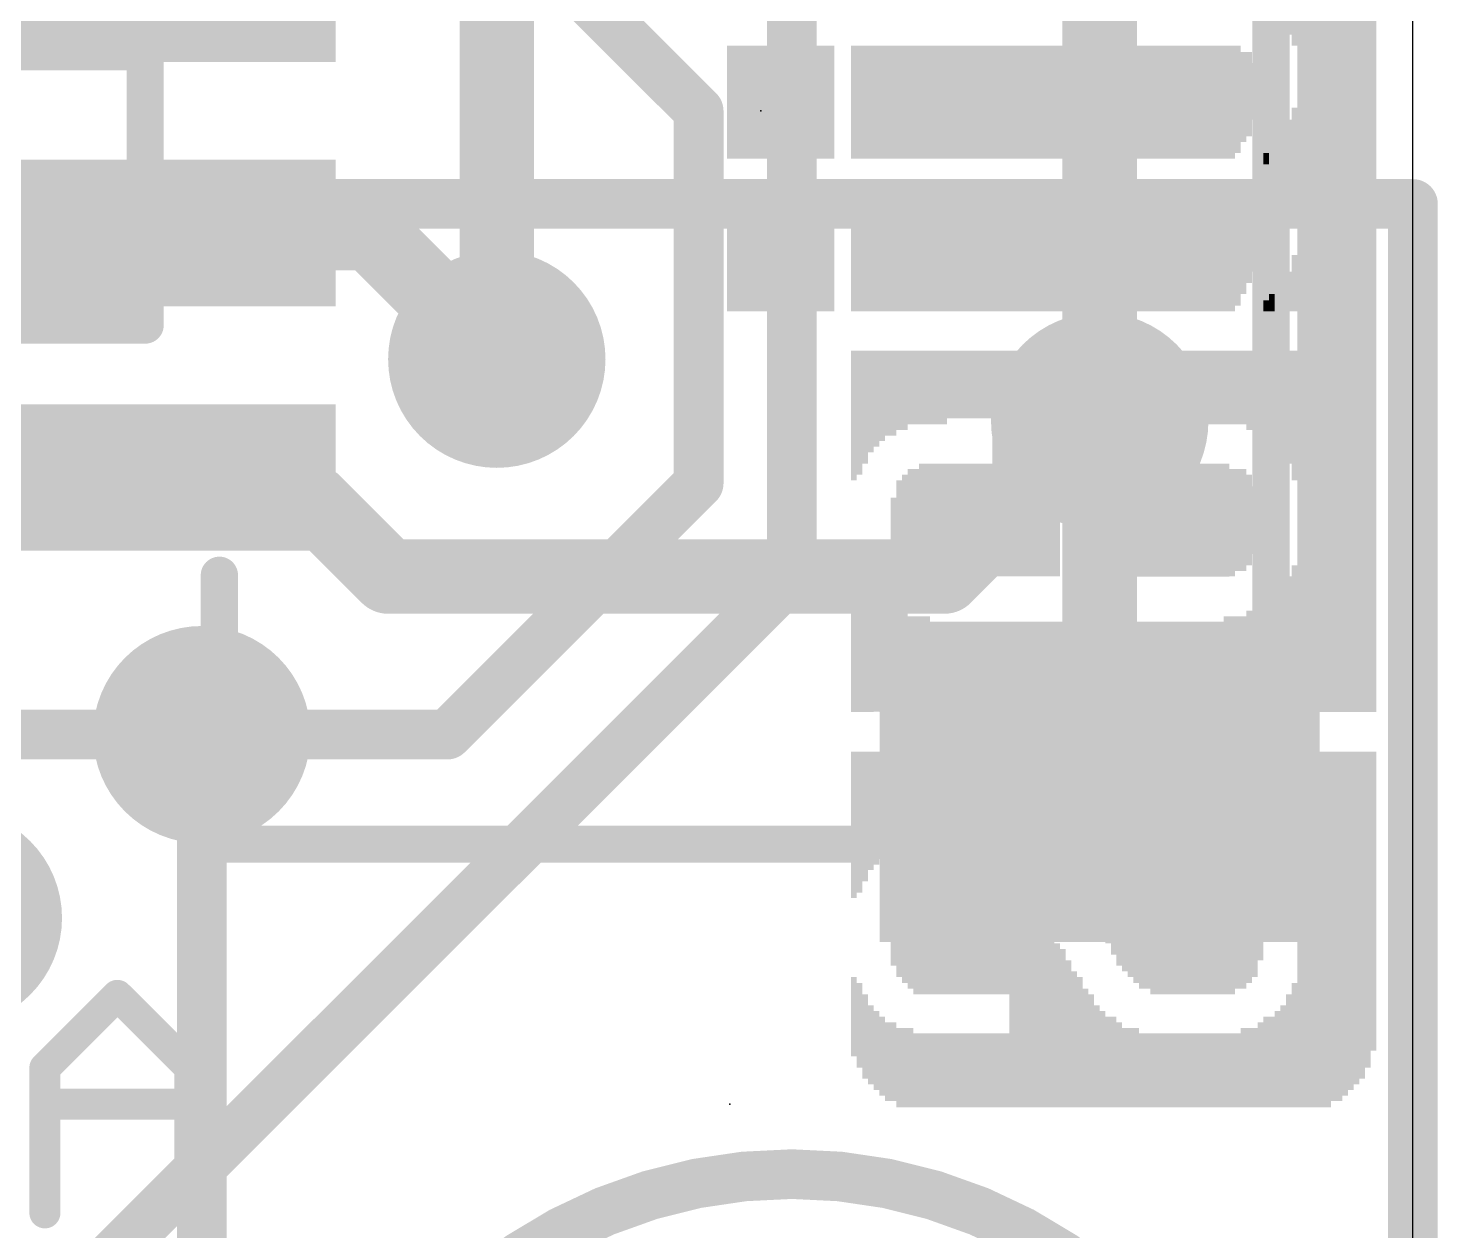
# Model space of a CAD drawing. Extents: x -0.1 to 33.1, y -0.2 to 19.1.
# Drawn here: x 27.36 to 33.12, y 4.31 to 9.23 of the extents above; entities that cross this region are included whole.
import ezdxf

# ---------------------------------------------------------------- set-up
doc = ezdxf.new("R2010")
doc.units = 0
for name, color, linetype in [('1', 12, 'CONTINUOUS'), ('16', 132, 'CONTINUOUS'), ('18', 110, 'CONTINUOUS'), ('20', 53, 'CONTINUOUS'), ('21', 40, 'CONTINUOUS'), ('22', 6, 'CONTINUOUS'), ('23', 40, 'CONTINUOUS'), ('24', 6, 'CONTINUOUS')]:
    doc.layers.add(name, color=color, linetype=linetype)

# ---------------------------------------------------------------- blocks, each defined once
blk = doc.blocks.new('RECT')
blk.add_solid([(-0.5, -0.5), (0.5, -0.5), (-0.5, 0.5), (0.5, 0.5)])
blk = doc.blocks.new('ROUNDV')
at = {"const_width": 0.5}
blk.add_lwpolyline([(0, -0.25, 1), (0, 0.25, 1), (0, -0.25)], format="xyb", dxfattribs=at)

msp = doc.modelspace()

# ---------------------------------------------------------------- linework, layer by layer
at = {"layer": '1'}
for points, const_width in [([(31.739, 11.69), (31.739, 7.62)], 0.3048), ([(30.48, 10.414), (30.48, 6.985)], 0.2032), ([(29.599, 9.39), (30.099, 8.89)], 0.2032), ([(30.099, 7.366), (30.099, 8.89)], 0.2032), ([(0, 8.509), (33.02, 8.509)], 0.2032), ([(33.02, 8.509), (33.02, -0.127)], 0.2032), ([(28.7575, 8.39), (27.839, 8.39)], 0.3048), ([(29.2735, 7.874), (28.7575, 8.39)], 0.3048), ([(29.0115, 8.136), (29.2735, 7.874)], 0.3048), ([(31.739, 7.62), (31.739, 6.09)], 0.3048), ([(29.071, 6.338), (30.099, 7.366)], 0.2032), ([(30.48, 6.985), (27.686, 4.191)], 0.2032), ([(26.046, 6.338), (28.067, 6.338)], 0.2032), ([(28.067, 6.338), (29.071, 6.338)], 0.2032)]:
    msp.add_lwpolyline(points, dxfattribs=dict(at, const_width=const_width))
for points, const_width in [([(30.1498, 8.89, 1), (30.0482, 8.89)], 0.1016), ([(30.0631, 8.8541, 1), (30.1349, 8.9259)], 0.1016), ([(33.0708, 8.509, 1), (32.9692, 8.509)], 0.1016), ([(33.02, 8.4582, 1), (33.02, 8.5598)], 0.1016), ([(27.839, 8.4662, 1), (27.839, 8.3138)], 0.1524), ([(28.8114, 8.4439, 1), (28.7036, 8.3361)], 0.1524), ([(28.7575, 8.3138, 1), (28.7575, 8.4662)], 0.1524), ([(29.0654, 8.1899, 1), (28.9576, 8.0821)], 0.1524), ([(29.2196, 7.8201, 1), (29.3274, 7.9279)], 0.1524), ([(29.2196, 7.8201, 1), (29.3274, 7.9279)], 0.1524), ([(31.8152, 7.62, 1), (31.6628, 7.62)], 0.1524), ([(31.6628, 7.62, 1), (31.8152, 7.62)], 0.1524), ([(30.1349, 7.3301, 1), (30.0631, 7.4019)], 0.1016), ([(30.0482, 7.366, 1), (30.1498, 7.366)], 0.1016), ([(30.4292, 6.985, 1), (30.5308, 6.985)], 0.1016), ([(30.5159, 6.9491, 1), (30.4441, 7.0209)], 0.1016), ([(28.067, 6.3888, 1), (28.067, 6.2872)], 0.1016), ([(28.067, 6.2872, 1), (28.067, 6.3888)], 0.1016), ([(29.0351, 6.3739, 1), (29.1069, 6.3021)], 0.1016), ([(29.071, 6.2872, 1), (29.071, 6.3888)], 0.1016), ([(31.6628, 6.09, 1), (31.8152, 6.09)], 0.1524)]:
    msp.add_lwpolyline(points, format="xyb", dxfattribs=dict(at, const_width=const_width))
at = {"layer": '16'}
for points, const_width in [([(29.2735, 7.874), (29.2735, 11.1125)], 0.3048), ([(31.104, 6.985), (31.739, 7.62)], 0.3048), ([(26.3384, 7.2884), (28.5256, 7.2884)], 0.3048), ([(28.5256, 7.2884), (28.829, 6.985)], 0.3048), ([(28.829, 6.985), (31.104, 6.985)], 0.3048), ([(28.067, 3.937), (28.067, 6.338)], 0.2032)]:
    msp.add_lwpolyline(points, dxfattribs=dict(at, const_width=const_width))
for points, const_width in [([(29.1973, 7.874, 1), (29.3497, 7.874)], 0.1524), ([(31.7929, 7.5661, 1), (31.6851, 7.6739)], 0.1524), ([(28.5795, 7.3423, 1), (28.4717, 7.2345)], 0.1524), ([(28.5256, 7.2122, 1), (28.5256, 7.3646)], 0.1524), ([(28.829, 7.0612, 1), (28.829, 6.9088)], 0.1524), ([(28.7751, 6.9311, 1), (28.8829, 7.0389)], 0.1524), ([(31.0501, 7.0389, 1), (31.1579, 6.9311)], 0.1524), ([(31.104, 6.9088, 1), (31.104, 7.0612)], 0.1524), ([(28.1178, 6.338, 1), (28.0162, 6.338)], 0.1016)]:
    msp.add_lwpolyline(points, format="xyb", dxfattribs=dict(at, const_width=const_width))
at = {"layer": '20'}
msp.add_line((33.02, 2.413), (33.02, 19.05), dxfattribs=at)
at = {"layer": '21', "const_width": 0.1524}
for points in [[(32.439, 6.79), (32.439, 10.99)], [(28.139, 5.89), (28.139, 6.99)], [(30.739, 5.89), (28.139, 5.89)]]:
    msp.add_lwpolyline(points, dxfattribs=at)
at = {"layer": '21'}
for points, const_width in [([(28.1771, 6.99, 1), (28.1009, 6.99)], 0.0762), ([(32.4009, 6.79, 1), (32.4771, 6.79)], 0.0762), ([(28.139, 5.9281, 1), (28.139, 5.8519)], 0.0762), ([(30.739, 5.8519, 1), (30.739, 5.9281)], 0.0762), ([(28.1009, 5.89, 1), (28.1771, 5.89)], 0.0762), ([(30.48, 0.54, 1), (30.48, 4.54, 1), (30.48, 0.54)], 0.2032)]:
    msp.add_lwpolyline(points, format="xyb", dxfattribs=dict(at, const_width=const_width))
at = {"layer": '22'}
for points, const_width in [([(27.2762, 9.1323), (27.8354, 9.1323)], 0.1524), ([(27.8354, 9.1323), (27.8354, 8.0137)], 0.1524), ([(27.8354, 8.0137), (27.2762, 8.0137)], 0.1524), ([(27.722, 5.2713), (27.4254, 4.9747)], 0.127), ([(28.0186, 4.9747), (27.722, 5.2713)], 0.127), ([(27.4254, 4.9747), (27.4254, 4.3815)], 0.127), ([(28.0186, 4.3815), (28.0186, 4.9747)], 0.127), ([(28.0186, 4.8264), (27.4254, 4.8264)], 0.127)]:
    msp.add_lwpolyline(points, dxfattribs=dict(at, const_width=const_width))
for points, const_width in [([(27.8735, 9.1323, 1), (27.7973, 9.1323)], 0.0762), ([(27.8354, 9.0942, 1), (27.8354, 9.1704)], 0.0762), ([(27.8354, 7.9756, 1), (27.8354, 8.0518)], 0.0762), ([(27.7973, 8.0137, 1), (27.8735, 8.0137)], 0.0762), ([(27.7444, 5.2937, 1), (27.6995, 5.2488)], 0.0635), ([(27.7444, 5.2488, 1), (27.6995, 5.2937)], 0.0635), ([(27.4572, 4.9747, 1), (27.3937, 4.9747)], 0.0635), ([(27.403, 4.9971, 1), (27.4479, 4.9522)], 0.0635), ([(28.0503, 4.9747, 1), (27.9868, 4.9747)], 0.0635), ([(27.9961, 4.9522, 1), (28.041, 4.9971)], 0.0635), ([(27.4254, 4.8581, 1), (27.4254, 4.7946)], 0.0635), ([(28.0186, 4.7946, 1), (28.0186, 4.8581)], 0.0635), ([(27.3937, 4.3815, 1), (27.4572, 4.3815)], 0.0635), ([(27.9868, 4.3815, 1), (28.0503, 4.3815)], 0.0635)]:
    msp.add_lwpolyline(points, format="xyb", dxfattribs=dict(at, const_width=const_width))
at = {"layer": '23'}
msp.add_point((30.353, 8.89), dxfattribs=at)
at = {"layer": '24'}
msp.add_point((30.226, 4.826), dxfattribs=at)

# ---------------------------------------------------------------- block references
at = {"layer": '1', "rotation": 180}
for p, xscale, yscale in [((27.839, 9.39), 1.55, 0.6), ((27.839, 8.39), 1.55, 0.6), ((27.839, 7.39), 1.55, 0.6), ((31.739, 6.09), 1.8, 1.2)]:
    msp.add_blockref('RECT', p, dxfattribs=dict(at, xscale=xscale, yscale=yscale))
at = {"layer": '18', "xscale": 0.889, "yscale": 0.889}
for p in [(29.2735, 7.874), (29.2735, 7.874), (31.739, 7.62), (31.739, 7.62), (28.067, 6.338), (28.067, 6.338), (27.051, 5.588), (27.051, 5.588)]:
    msp.add_blockref('ROUNDV', p, dxfattribs=at)
at = {"layer": '22', "rotation": 90}
for p, xscale, yscale in [((32.5581, 9.191), 5.5194, 0.0231), ((32.5812, 9.191), 5.5194, 0.0231), ((32.6043, 9.191), 5.5194, 0.0231), ((32.6274, 9.191), 5.5194, 0.0231), ((32.6506, 9.191), 5.5194, 0.0231), ((32.6737, 9.1783), 5.494, 0.0231), ((32.6968, 9.1783), 5.494, 0.0231), ((32.7199, 9.1669), 5.4712, 0.0231), ((32.743, 9.1669), 5.4712, 0.0231), ((32.766, 9.1554), 5.4483, 0.0229), ((32.789, 9.144), 5.4254, 0.0231), ((32.8121, 9.1326), 5.4026, 0.0231), ((32.8352, 9.1097), 5.3569, 0.0231), ((32.8583, 9.0754), 5.2883, 0.0231), ((32.535, 9.3408), 0.3683, 0.0231), ((32.512, 9.3408), 0.2769, 0.0229), ((30.226, 8.9256), 0.4623, 0.0229), ((30.249, 8.9256), 0.4623, 0.0231), ((30.2721, 8.9256), 0.4623, 0.0231), ((30.2952, 8.9256), 0.4623, 0.0231), ((30.3183, 8.9256), 0.4623, 0.0231), ((30.3414, 8.9256), 0.4623, 0.0231), ((30.3646, 8.9256), 0.4623, 0.0231), ((30.3877, 8.9256), 0.4623, 0.0231), ((30.4108, 8.9256), 0.4623, 0.0231), ((30.4339, 8.9256), 0.4623, 0.0231), ((30.457, 8.9256), 0.4623, 0.0231), ((30.48, 8.9256), 0.4623, 0.0229), ((30.503, 8.9256), 0.4623, 0.0231), ((30.5261, 8.9256), 0.4623, 0.0231), ((30.5492, 8.9256), 0.4623, 0.0231), ((30.5723, 8.9256), 0.4623, 0.0231), ((30.5954, 8.9256), 0.4623, 0.0231), ((30.6186, 8.9256), 0.4623, 0.0231), ((30.6417, 8.9256), 0.4623, 0.0231), ((30.734, 8.9256), 0.4623, 0.0229), ((30.757, 8.9256), 0.4623, 0.0231), ((30.7801, 8.9256), 0.4623, 0.0231), ((30.8032, 8.9256), 0.4623, 0.0231), ((30.8263, 8.9256), 0.4623, 0.0231), ((30.8494, 8.9256), 0.4623, 0.0231), ((30.8726, 8.9256), 0.4623, 0.0231), ((30.8957, 8.9256), 0.4623, 0.0231), ((30.9188, 8.9256), 0.4623, 0.0231), ((30.9419, 8.9256), 0.4623, 0.0231), ((30.965, 8.9256), 0.4623, 0.0231), ((30.988, 8.9256), 0.4623, 0.0229), ((31.011, 8.9256), 0.4623, 0.0231), ((31.0341, 8.9256), 0.4623, 0.0231), ((31.0572, 8.9256), 0.4623, 0.0231), ((31.0803, 8.9256), 0.4623, 0.0231), ((31.1034, 8.9256), 0.4623, 0.0231), ((31.1266, 8.9256), 0.4623, 0.0231), ((31.1497, 8.9256), 0.4623, 0.0231), ((31.1728, 8.9256), 0.4623, 0.0231), ((31.1959, 8.9256), 0.4623, 0.0231), ((31.219, 8.9256), 0.4623, 0.0231), ((31.242, 8.9256), 0.4623, 0.0229), ((31.265, 8.9256), 0.4623, 0.0231), ((31.2881, 8.9256), 0.4623, 0.0231), ((31.3112, 8.9256), 0.4623, 0.0231), ((31.3343, 8.9256), 0.4623, 0.0231), ((31.3574, 8.9256), 0.4623, 0.0231), ((31.3806, 8.9256), 0.4623, 0.0231), ((31.4037, 8.9256), 0.4623, 0.0231), ((31.4268, 8.9256), 0.4623, 0.0231), ((31.4499, 8.9256), 0.4623, 0.0231), ((31.473, 8.9256), 0.4623, 0.0231), ((31.496, 8.9256), 0.4623, 0.0229), ((31.519, 8.9256), 0.4623, 0.0231), ((31.5421, 8.9256), 0.4623, 0.0231), ((31.5652, 8.9256), 0.4623, 0.0231), ((31.5883, 8.9256), 0.4623, 0.0231), ((31.6114, 8.9256), 0.4623, 0.0231), ((31.6346, 8.9256), 0.4623, 0.0231), ((31.6577, 8.9256), 0.4623, 0.0231), ((31.6808, 8.9256), 0.4623, 0.0231), ((31.7039, 8.9256), 0.4623, 0.0231), ((31.727, 8.9256), 0.4623, 0.0231), ((31.75, 8.9256), 0.4623, 0.0229), ((31.773, 8.9256), 0.4623, 0.0231), ((31.7961, 8.9256), 0.4623, 0.0231), ((31.8192, 8.9256), 0.4623, 0.0231), ((31.8423, 8.9256), 0.4623, 0.0231), ((31.8654, 8.9256), 0.4623, 0.0231), ((31.8886, 8.9256), 0.4623, 0.0231), ((31.9117, 8.9256), 0.4623, 0.0231), ((31.9348, 8.9256), 0.4623, 0.0231), ((31.9579, 8.9256), 0.4623, 0.0231), ((31.981, 8.9256), 0.4623, 0.0231), ((32.004, 8.9256), 0.4623, 0.0229), ((32.027, 8.9256), 0.4623, 0.0231), ((32.0501, 8.9256), 0.4623, 0.0231), ((32.0732, 8.9256), 0.4623, 0.0231), ((32.0963, 8.9256), 0.4623, 0.0231), ((32.1194, 8.9256), 0.4623, 0.0231), ((32.1426, 8.9256), 0.4623, 0.0231), ((32.1657, 8.9256), 0.4623, 0.0231), ((32.1888, 8.9256), 0.4623, 0.0231), ((32.2119, 8.9256), 0.4623, 0.0231), ((32.235, 8.9256), 0.4623, 0.0231), ((32.258, 8.9256), 0.4623, 0.0229), ((32.281, 8.9256), 0.4623, 0.0231), ((32.3041, 8.937), 0.4394, 0.0231), ((32.3272, 8.9472), 0.3683, 0.0231), ((32.3503, 8.9586), 0.3454, 0.0231), ((32.3734, 8.97), 0.2311, 0.0231), ((32.3966, 8.9713), 0.0914, 0.0231), ((32.535, 8.7173), 0.3708, 0.0231), ((32.512, 8.716), 0.2769, 0.0229), ((32.4659, 8.7046), 0.1626, 0.0231), ((32.489, 8.7046), 0.2083, 0.0231), ((32.4197, 8.6944), 0.0457, 0.0231), ((32.4428, 8.6944), 0.0914, 0.0231), ((30.226, 8.3007), 0.4623, 0.0229), ((30.249, 8.3007), 0.4623, 0.0231), ((30.2721, 8.3007), 0.4623, 0.0231), ((30.2952, 8.3007), 0.4623, 0.0231), ((30.3183, 8.3007), 0.4623, 0.0231), ((30.3414, 8.3007), 0.4623, 0.0231), ((30.3646, 8.3007), 0.4623, 0.0231), ((30.3877, 8.3007), 0.4623, 0.0231), ((30.4108, 8.3007), 0.4623, 0.0231), ((30.4339, 8.3007), 0.4623, 0.0231), ((30.457, 8.3007), 0.4623, 0.0231), ((30.48, 8.3007), 0.4623, 0.0229), ((30.503, 8.3007), 0.4623, 0.0231), ((30.5261, 8.3007), 0.4623, 0.0231), ((30.5492, 8.3007), 0.4623, 0.0231), ((30.5723, 8.3007), 0.4623, 0.0231), ((30.5954, 8.3007), 0.4623, 0.0231), ((30.6186, 8.3007), 0.4623, 0.0231), ((30.6417, 8.3007), 0.4623, 0.0231), ((30.734, 8.3007), 0.4623, 0.0229), ((30.757, 8.3007), 0.4623, 0.0231), ((30.7801, 8.3007), 0.4623, 0.0231), ((30.8032, 8.3007), 0.4623, 0.0231), ((30.8263, 8.3007), 0.4623, 0.0231), ((30.8494, 8.3007), 0.4623, 0.0231), ((30.8726, 8.3007), 0.4623, 0.0231), ((30.8957, 8.3007), 0.4623, 0.0231), ((30.9188, 8.3007), 0.4623, 0.0231), ((30.9419, 8.3007), 0.4623, 0.0231), ((30.965, 8.3007), 0.4623, 0.0231), ((30.988, 8.3007), 0.4623, 0.0229), ((31.011, 8.3007), 0.4623, 0.0231), ((31.0341, 8.3007), 0.4623, 0.0231), ((31.0572, 8.3007), 0.4623, 0.0231), ((31.0803, 8.3007), 0.4623, 0.0231), ((31.1034, 8.3007), 0.4623, 0.0231), ((31.1266, 8.3007), 0.4623, 0.0231), ((31.1497, 8.3007), 0.4623, 0.0231), ((31.1728, 8.3007), 0.4623, 0.0231), ((31.1959, 8.3007), 0.4623, 0.0231), ((31.219, 8.3007), 0.4623, 0.0231), ((31.242, 8.3007), 0.4623, 0.0229), ((31.265, 8.3007), 0.4623, 0.0231), ((31.2881, 8.3007), 0.4623, 0.0231), ((31.3112, 8.3007), 0.4623, 0.0231), ((31.3343, 8.3007), 0.4623, 0.0231), ((31.3574, 8.3007), 0.4623, 0.0231), ((31.3806, 8.3007), 0.4623, 0.0231), ((31.4037, 8.3007), 0.4623, 0.0231), ((31.4268, 8.3007), 0.4623, 0.0231), ((31.4499, 8.3007), 0.4623, 0.0231), ((31.473, 8.3007), 0.4623, 0.0231), ((31.496, 8.3007), 0.4623, 0.0229), ((31.519, 8.3007), 0.4623, 0.0231), ((31.5421, 8.3007), 0.4623, 0.0231), ((31.5652, 8.3007), 0.4623, 0.0231), ((31.5883, 8.3007), 0.4623, 0.0231), ((31.6114, 8.3007), 0.4623, 0.0231), ((31.6346, 8.3007), 0.4623, 0.0231), ((31.6577, 8.3007), 0.4623, 0.0231), ((31.6808, 8.3007), 0.4623, 0.0231), ((31.7039, 8.3007), 0.4623, 0.0231), ((31.727, 8.3007), 0.4623, 0.0231), ((31.75, 8.3007), 0.4623, 0.0229), ((31.773, 8.3007), 0.4623, 0.0231), ((31.7961, 8.3007), 0.4623, 0.0231), ((31.8192, 8.3007), 0.4623, 0.0231), ((31.8423, 8.3007), 0.4623, 0.0231), ((31.8654, 8.3007), 0.4623, 0.0231), ((31.8886, 8.3007), 0.4623, 0.0231), ((31.9117, 8.3007), 0.4623, 0.0231), ((31.9348, 8.3007), 0.4623, 0.0231), ((31.9579, 8.3007), 0.4623, 0.0231), ((31.981, 8.3007), 0.4623, 0.0231), ((32.004, 8.3007), 0.4623, 0.0229), ((32.027, 8.3007), 0.4623, 0.0231), ((32.0501, 8.3007), 0.4623, 0.0231), ((32.0732, 8.3007), 0.4623, 0.0231), ((32.0963, 8.3007), 0.4623, 0.0231), ((32.1194, 8.3007), 0.4623, 0.0231), ((32.1426, 8.3007), 0.4623, 0.0231), ((32.1657, 8.3007), 0.4623, 0.0231), ((32.1888, 8.3007), 0.4623, 0.0231), ((32.2119, 8.3007), 0.4623, 0.0231), ((32.235, 8.3007), 0.4623, 0.0231), ((32.258, 8.3007), 0.4623, 0.0229), ((32.281, 8.3007), 0.4623, 0.0231), ((32.3041, 8.3122), 0.4394, 0.0231), ((32.3272, 8.3248), 0.3683, 0.0231), ((32.3503, 8.3477), 0.3226, 0.0231), ((32.3734, 8.3477), 0.2311, 0.0231), ((32.3966, 8.3706), 0.094, 0.0231), ((32.535, 8.1852), 0.2311, 0.0231), ((32.489, 8.1394), 0.1397, 0.0231), ((32.512, 8.1509), 0.1626, 0.0229), ((32.4428, 8.1051), 0.0711, 0.0231), ((32.4659, 8.1166), 0.094, 0.0231), ((32.4197, 8.0924), 0.0457, 0.0231), ((30.734, 7.6441), 0.5309, 0.0229), ((30.757, 7.6556), 0.508, 0.0231), ((30.7801, 7.6784), 0.4623, 0.0231), ((30.8032, 7.7013), 0.4166, 0.0231), ((30.8263, 7.7127), 0.3937, 0.0231), ((30.8494, 7.7241), 0.3708, 0.0231), ((30.8726, 7.7356), 0.348, 0.0231), ((30.8957, 7.7356), 0.348, 0.0231), ((30.9188, 7.747), 0.3251, 0.0231), ((30.9419, 7.747), 0.3251, 0.0231), ((30.965, 7.7584), 0.3023, 0.0231), ((30.988, 7.7584), 0.3023, 0.0229), ((31.011, 7.7584), 0.3023, 0.0231), ((31.0341, 7.7584), 0.3023, 0.0231), ((31.0572, 7.7584), 0.3023, 0.0231), ((31.0803, 7.7584), 0.3023, 0.0231), ((31.1034, 7.7584), 0.3023, 0.0231), ((31.1266, 7.7711), 0.2769, 0.0231), ((31.1497, 7.7711), 0.2769, 0.0231), ((31.1728, 7.7711), 0.2769, 0.0231), ((31.1959, 7.7711), 0.2769, 0.0231), ((31.219, 7.7711), 0.2769, 0.0231), ((31.242, 7.7711), 0.2769, 0.0229), ((31.265, 7.7711), 0.2769, 0.0231), ((31.2881, 7.7711), 0.2769, 0.0231), ((31.3112, 7.4473), 0.9246, 0.0231), ((31.3343, 7.4473), 0.9246, 0.0231), ((31.3574, 7.4473), 0.9246, 0.0231), ((31.3806, 7.4473), 0.9246, 0.0231), ((31.4037, 7.4473), 0.9246, 0.0231), ((31.4268, 7.4473), 0.9246, 0.0231), ((31.4499, 7.4473), 0.9246, 0.0231), ((31.473, 7.4473), 0.9246, 0.0231), ((31.496, 7.4473), 0.9246, 0.0229), ((31.519, 7.4473), 0.9246, 0.0231), ((31.5421, 7.4473), 0.9246, 0.0231), ((31.5652, 7.4473), 0.9246, 0.0231), ((31.5883, 7.7711), 0.2769, 0.0231), ((31.6114, 7.7711), 0.2769, 0.0231), ((31.6346, 7.7711), 0.2769, 0.0231), ((31.6577, 7.7711), 0.2769, 0.0231), ((31.6808, 7.7711), 0.2769, 0.0231), ((31.7039, 7.7711), 0.2769, 0.0231), ((31.727, 7.7711), 0.2769, 0.0231), ((31.75, 7.7711), 0.2769, 0.0229), ((31.773, 7.7711), 0.2769, 0.0231), ((31.7961, 7.7711), 0.2769, 0.0231), ((31.8192, 7.7711), 0.2769, 0.0231), ((31.8423, 7.7711), 0.2769, 0.0231), ((31.8654, 7.7711), 0.2769, 0.0231), ((31.8886, 7.7711), 0.2769, 0.0231), ((31.9117, 7.7711), 0.2769, 0.0231), ((31.9348, 7.7711), 0.2769, 0.0231), ((31.9579, 7.7711), 0.2769, 0.0231), ((31.981, 7.7711), 0.2769, 0.0231), ((32.004, 7.7711), 0.2769, 0.0229), ((32.027, 7.7711), 0.2769, 0.0231), ((32.0501, 7.7711), 0.2769, 0.0231), ((32.0732, 7.7711), 0.2769, 0.0231), ((32.0963, 7.7711), 0.2769, 0.0231), ((32.1194, 7.7711), 0.2769, 0.0231), ((32.1426, 7.7711), 0.2769, 0.0231), ((32.1657, 7.7711), 0.2769, 0.0231), ((32.1888, 7.7584), 0.3023, 0.0231), ((32.2119, 7.7584), 0.3023, 0.0231), ((32.235, 7.7584), 0.3023, 0.0231), ((32.258, 7.7584), 0.3023, 0.0229), ((32.281, 7.7584), 0.3023, 0.0231), ((32.3041, 7.7584), 0.3023, 0.0231), ((32.3272, 7.7584), 0.3023, 0.0231), ((32.3503, 7.747), 0.3251, 0.0231), ((32.3734, 7.747), 0.3251, 0.0231), ((32.3966, 7.7356), 0.348, 0.0231), ((32.4197, 7.7356), 0.348, 0.0231), ((32.4428, 7.7241), 0.3708, 0.0231), ((32.4659, 7.7127), 0.3937, 0.0231), ((32.489, 7.7013), 0.4166, 0.0231), ((32.512, 7.6784), 0.4623, 0.0229), ((32.535, 7.6441), 0.5309, 0.0231), ((31.011, 7.2161), 0.4623, 0.0231), ((31.0341, 7.2161), 0.4623, 0.0231), ((31.0572, 7.2161), 0.4623, 0.0231), ((31.0803, 7.2161), 0.4623, 0.0231), ((31.1034, 7.2161), 0.4623, 0.0231), ((31.1266, 7.2161), 0.4623, 0.0231), ((31.1497, 7.2161), 0.4623, 0.0231), ((31.1728, 7.2161), 0.4623, 0.0231), ((31.1959, 7.2161), 0.4623, 0.0231), ((31.219, 7.2161), 0.4623, 0.0231), ((31.242, 7.2161), 0.4623, 0.0229), ((31.265, 7.2161), 0.4623, 0.0231), ((31.2881, 7.2161), 0.4623, 0.0231), ((31.75, 7.2161), 0.4623, 0.0229), ((31.773, 7.2161), 0.4623, 0.0231), ((31.7961, 7.2161), 0.4623, 0.0231), ((31.8192, 7.2161), 0.4623, 0.0231), ((31.8423, 7.2161), 0.4623, 0.0231), ((31.8654, 7.2161), 0.4623, 0.0231), ((31.8886, 7.2161), 0.4623, 0.0231), ((31.9117, 7.2161), 0.4623, 0.0231), ((31.9348, 7.2161), 0.4623, 0.0231), ((31.9579, 7.2161), 0.4623, 0.0231), ((31.981, 7.2161), 0.4623, 0.0231), ((32.004, 7.2161), 0.4623, 0.0229), ((32.027, 7.2161), 0.4623, 0.0231), ((32.0501, 7.2161), 0.4623, 0.0231), ((32.0732, 7.2161), 0.4623, 0.0231), ((32.0963, 7.2161), 0.4623, 0.0231), ((32.1194, 7.2161), 0.4623, 0.0231), ((32.1426, 7.2161), 0.4623, 0.0231), ((32.1657, 7.2161), 0.4623, 0.0231), ((32.1888, 7.2161), 0.4623, 0.0231), ((32.2119, 7.2161), 0.4623, 0.0231), ((32.235, 7.2161), 0.4623, 0.0231), ((32.258, 7.2161), 0.4623, 0.0229), ((30.9188, 7.2161), 0.3251, 0.0231), ((30.9419, 7.2161), 0.3708, 0.0231), ((30.965, 7.2161), 0.4166, 0.0231), ((30.988, 7.2161), 0.4166, 0.0229), ((32.281, 7.2047), 0.4394, 0.0231), ((32.3041, 7.2161), 0.4166, 0.0231), ((32.3272, 7.2161), 0.4166, 0.0231), ((32.3503, 7.2161), 0.3708, 0.0231), ((32.3734, 7.2149), 0.2769, 0.0231), ((30.8957, 7.2161), 0.1829, 0.0231), ((32.3966, 7.2161), 0.1372, 0.0231), ((30.734, 6.7424), 0.6223, 0.0229), ((30.757, 6.731), 0.5994, 0.0231), ((32.512, 6.8123), 0.3454, 0.0229), ((32.535, 6.8351), 0.3912, 0.0231), ((30.7801, 6.6967), 0.5309, 0.0231), ((30.8032, 6.6853), 0.508, 0.0231), ((32.489, 6.7894), 0.2997, 0.0231), ((30.8263, 6.6739), 0.4851, 0.0231), ((30.8494, 6.6624), 0.4623, 0.0231), ((30.8726, 6.651), 0.4394, 0.0231), ((32.3966, 6.7551), 0.2311, 0.0231), ((32.4197, 6.7551), 0.2311, 0.0231), ((32.4428, 6.7666), 0.254, 0.0231), ((32.4659, 6.778), 0.2769, 0.0231), ((30.8957, 6.6383), 0.414, 0.0231), ((30.9188, 6.6383), 0.414, 0.0231), ((30.9419, 6.6383), 0.414, 0.0231), ((30.965, 6.6269), 0.3912, 0.0231), ((30.988, 6.6269), 0.3912, 0.0229), ((31.011, 6.6269), 0.3912, 0.0231), ((31.0341, 6.6269), 0.3912, 0.0231), ((32.258, 6.6269), 0.3912, 0.0229), ((32.281, 6.6269), 0.3912, 0.0231), ((32.3041, 6.6269), 0.3912, 0.0231), ((32.3272, 6.6269), 0.3912, 0.0231), ((32.3503, 6.6383), 0.414, 0.0231), ((32.3734, 6.6383), 0.414, 0.0231), ((31.0572, 6.6154), 0.3683, 0.0231), ((31.0803, 6.6154), 0.3683, 0.0231), ((31.1034, 6.6154), 0.3683, 0.0231), ((31.1266, 6.6154), 0.3683, 0.0231), ((31.1497, 6.6154), 0.3683, 0.0231), ((31.1728, 6.6154), 0.3683, 0.0231), ((31.1959, 6.6154), 0.3683, 0.0231), ((31.219, 6.6154), 0.3683, 0.0231), ((31.242, 6.6154), 0.3683, 0.0229), ((31.265, 6.6154), 0.3683, 0.0231), ((31.2881, 6.6154), 0.3683, 0.0231), ((31.3112, 6.6154), 0.3683, 0.0231), ((31.3343, 6.6154), 0.3683, 0.0231), ((31.3574, 6.6154), 0.3683, 0.0231), ((31.3806, 6.6154), 0.3683, 0.0231), ((31.4037, 6.6154), 0.3683, 0.0231), ((31.4268, 6.6154), 0.3683, 0.0231), ((31.4499, 6.6154), 0.3683, 0.0231), ((31.473, 6.6154), 0.3683, 0.0231), ((31.496, 6.6154), 0.3683, 0.0229), ((31.519, 6.6154), 0.3683, 0.0231), ((31.5421, 6.6154), 0.3683, 0.0231), ((31.5652, 6.6154), 0.3683, 0.0231), ((31.5883, 6.6154), 0.3683, 0.0231), ((31.6114, 6.6154), 0.3683, 0.0231), ((31.6346, 6.6154), 0.3683, 0.0231), ((31.6577, 6.6154), 0.3683, 0.0231), ((31.6808, 6.6154), 0.3683, 0.0231), ((31.7039, 6.6154), 0.3683, 0.0231), ((31.727, 6.6154), 0.3683, 0.0231), ((31.75, 6.6154), 0.3683, 0.0229), ((31.773, 6.6154), 0.3683, 0.0231), ((31.7961, 6.6154), 0.3683, 0.0231), ((31.8192, 6.6154), 0.3683, 0.0231), ((31.8423, 6.6154), 0.3683, 0.0231), ((31.8654, 6.6154), 0.3683, 0.0231), ((31.8886, 6.6154), 0.3683, 0.0231), ((31.9117, 6.6154), 0.3683, 0.0231), ((31.9348, 6.6154), 0.3683, 0.0231), ((31.9579, 6.6154), 0.3683, 0.0231), ((31.981, 6.6154), 0.3683, 0.0231), ((32.004, 6.6154), 0.3683, 0.0229), ((32.027, 6.6154), 0.3683, 0.0231), ((32.0501, 6.6154), 0.3683, 0.0231), ((32.0732, 6.6154), 0.3683, 0.0231), ((32.0963, 6.6154), 0.3683, 0.0231), ((32.1194, 6.6154), 0.3683, 0.0231), ((32.1426, 6.6154), 0.3683, 0.0231), ((32.1657, 6.6154), 0.3683, 0.0231), ((32.1888, 6.6154), 0.3683, 0.0231), ((32.2119, 6.6154), 0.3683, 0.0231), ((32.235, 6.6154), 0.3683, 0.0231), ((30.734, 5.969), 0.5994, 0.0229), ((30.757, 5.9804), 0.5766, 0.0231), ((30.7801, 6.0033), 0.5309, 0.0231), ((30.8032, 6.0262), 0.4851, 0.0231), ((30.8263, 6.0376), 0.4623, 0.0231), ((30.8494, 6.049), 0.4394, 0.0231), ((30.8726, 6.0617), 0.414, 0.0231), ((30.8957, 6.0617), 0.414, 0.0231), ((30.9188, 6.0731), 0.3912, 0.0231), ((30.9419, 6.0731), 0.3912, 0.0231), ((30.965, 6.0731), 0.3912, 0.0231), ((30.988, 6.0846), 0.3683, 0.0229), ((31.011, 6.0846), 0.3683, 0.0231), ((31.0341, 6.0846), 0.3683, 0.0231), ((31.0572, 6.0846), 0.3683, 0.0231), ((31.0803, 6.0846), 0.3683, 0.0231), ((31.1034, 6.0846), 0.3683, 0.0231), ((31.1266, 6.0846), 0.3683, 0.0231), ((31.1497, 6.0846), 0.3683, 0.0231), ((31.1728, 6.0846), 0.3683, 0.0231), ((31.1959, 6.0846), 0.3683, 0.0231), ((31.219, 6.0846), 0.3683, 0.0231), ((31.242, 6.0846), 0.3683, 0.0229), ((31.265, 6.0846), 0.3683, 0.0231), ((31.2881, 6.0846), 0.3683, 0.0231), ((31.3112, 6.0846), 0.3683, 0.0231), ((31.3343, 6.0846), 0.3683, 0.0231), ((31.3574, 6.0846), 0.3683, 0.0231), ((31.3806, 6.0846), 0.3683, 0.0231), ((31.4037, 6.0846), 0.3683, 0.0231), ((31.4268, 6.0731), 0.3912, 0.0231), ((31.4499, 6.0731), 0.3912, 0.0231), ((31.473, 6.0617), 0.414, 0.0231), ((31.496, 6.0617), 0.414, 0.0229), ((31.519, 6.049), 0.4394, 0.0231), ((31.5421, 6.0376), 0.4623, 0.0231), ((31.5652, 6.0262), 0.4851, 0.0231), ((31.5883, 6.0147), 0.508, 0.0231), ((31.6114, 6.0033), 0.5309, 0.0231), ((31.6346, 5.9804), 0.5766, 0.0231), ((31.6577, 5.969), 0.5994, 0.0231), ((31.6808, 5.9461), 0.6452, 0.0231), ((31.7039, 5.922), 0.6934, 0.0231), ((31.727, 5.9106), 0.7163, 0.0231), ((31.75, 5.8877), 0.762, 0.0229), ((31.773, 5.8763), 0.7849, 0.0231), ((31.7961, 5.8534), 0.8306, 0.0231), ((31.8192, 5.8306), 0.8763, 0.0231), ((31.8423, 5.8191), 0.8992, 0.0231), ((31.8654, 5.8077), 0.922, 0.0231), ((31.8886, 5.795), 0.9474, 0.0231), ((31.9117, 5.7836), 0.9703, 0.0231), ((31.9348, 5.7836), 0.9703, 0.0231), ((31.9579, 6.0846), 0.3683, 0.0231), ((31.981, 6.0846), 0.3683, 0.0231), ((32.004, 6.0846), 0.3683, 0.0229), ((32.027, 6.0846), 0.3683, 0.0231), ((32.0501, 6.0846), 0.3683, 0.0231), ((32.0732, 6.0846), 0.3683, 0.0231), ((32.0963, 6.0846), 0.3683, 0.0231), ((32.1194, 6.0846), 0.3683, 0.0231), ((32.1426, 6.0846), 0.3683, 0.0231), ((32.1657, 6.0846), 0.3683, 0.0231), ((32.1888, 6.0846), 0.3683, 0.0231), ((32.2119, 6.0846), 0.3683, 0.0231), ((32.235, 6.0846), 0.3683, 0.0231), ((32.258, 6.0846), 0.3683, 0.0229), ((32.281, 6.0846), 0.3683, 0.0231), ((32.3041, 6.0731), 0.3912, 0.0231), ((32.3272, 6.0731), 0.3912, 0.0231), ((32.3503, 6.0731), 0.3912, 0.0231), ((32.3734, 6.0617), 0.414, 0.0231), ((32.5581, 5.541), 1.4554, 0.0231), ((32.5812, 5.541), 1.4554, 0.0231), ((32.6043, 5.541), 1.4554, 0.0231), ((32.6274, 5.541), 1.4554, 0.0231), ((32.6506, 5.541), 1.4554, 0.0231), ((32.6737, 5.541), 1.4554, 0.0231), ((32.6968, 5.5537), 1.43, 0.0231), ((32.7199, 5.5537), 1.43, 0.0231), ((32.743, 5.5651), 1.4072, 0.0231), ((32.766, 5.5766), 1.3843, 0.0229), ((32.789, 5.588), 1.3614, 0.0231), ((32.8121, 5.5994), 1.3386, 0.0231), ((32.8352, 5.6223), 1.2929, 0.0231), ((32.8583, 5.6566), 1.2243, 0.0231), ((32.3966, 5.9576), 0.2057, 0.0231), ((32.4197, 5.9449), 0.2311, 0.0231), ((32.4428, 5.9449), 0.2311, 0.0231), ((32.4659, 5.9334), 0.254, 0.0231), ((32.489, 5.922), 0.2769, 0.0231), ((32.512, 5.8992), 0.3226, 0.0229), ((32.535, 5.8763), 0.3683, 0.0231), ((30.965, 5.5067), 0.4166, 0.0231), ((30.988, 5.4953), 0.4394, 0.0229), ((31.011, 5.5067), 0.4623, 0.0231), ((31.0341, 5.5067), 0.4623, 0.0231), ((31.0572, 5.5067), 0.4623, 0.0231), ((31.0803, 5.5067), 0.4623, 0.0231), ((31.1034, 5.5067), 0.4623, 0.0231), ((31.1266, 5.5067), 0.4623, 0.0231), ((31.1497, 5.5067), 0.4623, 0.0231), ((31.1728, 5.5067), 0.4623, 0.0231), ((31.1959, 5.5067), 0.4623, 0.0231), ((31.219, 5.5067), 0.4623, 0.0231), ((31.242, 5.5067), 0.4623, 0.0229), ((31.265, 5.5067), 0.4623, 0.0231), ((31.2881, 5.5067), 0.4623, 0.0231), ((31.3112, 5.5067), 0.4623, 0.0231), ((31.3343, 5.5067), 0.4623, 0.0231), ((31.3574, 5.4953), 0.4394, 0.0231), ((31.3806, 5.2641), 0.9017, 0.0231), ((31.4037, 5.2641), 0.9017, 0.0231), ((31.9579, 5.5067), 0.4623, 0.0231), ((31.981, 5.5067), 0.4623, 0.0231), ((32.004, 5.5067), 0.4623, 0.0229), ((32.027, 5.5067), 0.4623, 0.0231), ((32.0501, 5.5067), 0.4623, 0.0231), ((32.0732, 5.5067), 0.4623, 0.0231), ((32.0963, 5.5067), 0.4623, 0.0231), ((32.1194, 5.5067), 0.4623, 0.0231), ((32.1426, 5.5067), 0.4623, 0.0231), ((32.1657, 5.5067), 0.4623, 0.0231), ((32.1888, 5.5067), 0.4623, 0.0231), ((32.2119, 5.5067), 0.4623, 0.0231), ((32.235, 5.5067), 0.4623, 0.0231), ((32.258, 5.5067), 0.4623, 0.0229), ((32.281, 5.4953), 0.4394, 0.0231), ((32.3041, 5.5067), 0.4166, 0.0231), ((32.3272, 5.5067), 0.4166, 0.0231), ((30.9188, 5.508), 0.3226, 0.0231), ((30.9419, 5.5067), 0.3708, 0.0231), ((31.4268, 5.2527), 0.8788, 0.0231), ((31.4499, 5.2413), 0.856, 0.0231), ((32.3503, 5.5067), 0.3708, 0.0231), ((32.3734, 5.508), 0.3226, 0.0231), ((30.8957, 5.508), 0.2311, 0.0231), ((31.473, 5.2299), 0.8331, 0.0231), ((31.496, 5.207), 0.7874, 0.0229), ((32.3966, 5.508), 0.1854, 0.0231), ((31.519, 5.1829), 0.7391, 0.0231), ((31.5421, 5.1714), 0.7163, 0.0231), ((31.5652, 5.1486), 0.6706, 0.0231), ((31.5883, 5.1372), 0.6477, 0.0231), ((31.6114, 5.1143), 0.602, 0.0231), ((31.6346, 5.0914), 0.5563, 0.0231), ((30.734, 5.1841), 0.3251, 0.0229), ((30.757, 5.1486), 0.3454, 0.0231), ((31.6577, 5.08), 0.5334, 0.0231), ((32.535, 5.0673), 0.508, 0.0231), ((30.7801, 5.1029), 0.3454, 0.0231), ((31.6808, 5.0559), 0.4851, 0.0231), ((31.7039, 5.0444), 0.4623, 0.0231), ((32.512, 5.0444), 0.4623, 0.0229), ((30.8032, 5.0686), 0.3226, 0.0231), ((30.8263, 5.0457), 0.3226, 0.0231), ((31.727, 5.0216), 0.4166, 0.0231), ((31.75, 5.0102), 0.3937, 0.0229), ((32.4659, 5.0102), 0.3937, 0.0231), ((32.489, 5.0216), 0.4166, 0.0231), ((30.8494, 5.0229), 0.3226, 0.0231), ((30.8726, 5), 0.3226, 0.0231), ((30.8957, 5), 0.3226, 0.0231), ((30.9188, 4.9759), 0.3251, 0.0231), ((30.9419, 4.9759), 0.3251, 0.0231), ((30.965, 4.9759), 0.3251, 0.0231), ((31.773, 4.9987), 0.3708, 0.0231), ((31.7961, 4.9987), 0.3708, 0.0231), ((31.8192, 4.9873), 0.348, 0.0231), ((31.8423, 4.9759), 0.3251, 0.0231), ((31.8654, 4.9759), 0.3251, 0.0231), ((31.8886, 4.9759), 0.3251, 0.0231), ((32.3272, 4.9759), 0.3251, 0.0231), ((32.3503, 4.9759), 0.3251, 0.0231), ((32.3734, 4.9759), 0.3251, 0.0231), ((32.3966, 4.9873), 0.348, 0.0231), ((32.4197, 4.9987), 0.3708, 0.0231), ((32.4428, 4.9987), 0.3708, 0.0231), ((30.988, 4.9644), 0.3023, 0.0229), ((31.011, 4.9644), 0.3023, 0.0231), ((31.0341, 4.9644), 0.3023, 0.0231), ((31.0572, 4.9644), 0.3023, 0.0231), ((31.0803, 4.9644), 0.3023, 0.0231), ((31.1034, 4.9644), 0.3023, 0.0231), ((31.1266, 4.9644), 0.3023, 0.0231), ((31.1497, 4.9644), 0.3023, 0.0231), ((31.1728, 4.9644), 0.3023, 0.0231), ((31.1959, 4.9644), 0.3023, 0.0231), ((31.219, 4.9644), 0.3023, 0.0231), ((31.242, 4.9644), 0.3023, 0.0229), ((31.265, 4.9644), 0.3023, 0.0231), ((31.2881, 4.9644), 0.3023, 0.0231), ((31.3112, 4.9644), 0.3023, 0.0231), ((31.3343, 4.9644), 0.3023, 0.0231), ((31.3574, 4.9644), 0.3023, 0.0231), ((31.9117, 4.9644), 0.3023, 0.0231), ((31.9348, 4.9644), 0.3023, 0.0231), ((31.9579, 4.9644), 0.3023, 0.0231), ((31.981, 4.9644), 0.3023, 0.0231), ((32.004, 4.9644), 0.3023, 0.0229), ((32.027, 4.9644), 0.3023, 0.0231), ((32.0501, 4.9644), 0.3023, 0.0231), ((32.0732, 4.9644), 0.3023, 0.0231), ((32.0963, 4.9644), 0.3023, 0.0231), ((32.1194, 4.9644), 0.3023, 0.0231), ((32.1426, 4.9644), 0.3023, 0.0231), ((32.1657, 4.9644), 0.3023, 0.0231), ((32.1888, 4.9644), 0.3023, 0.0231), ((32.2119, 4.9644), 0.3023, 0.0231), ((32.235, 4.9644), 0.3023, 0.0231), ((32.258, 4.9644), 0.3023, 0.0229), ((32.281, 4.9644), 0.3023, 0.0231), ((32.3041, 4.9644), 0.3023, 0.0231)]:
    msp.add_blockref('RECT', p, dxfattribs=dict(at, xscale=xscale, yscale=yscale))

doc.saveas('drawing.dxf')
